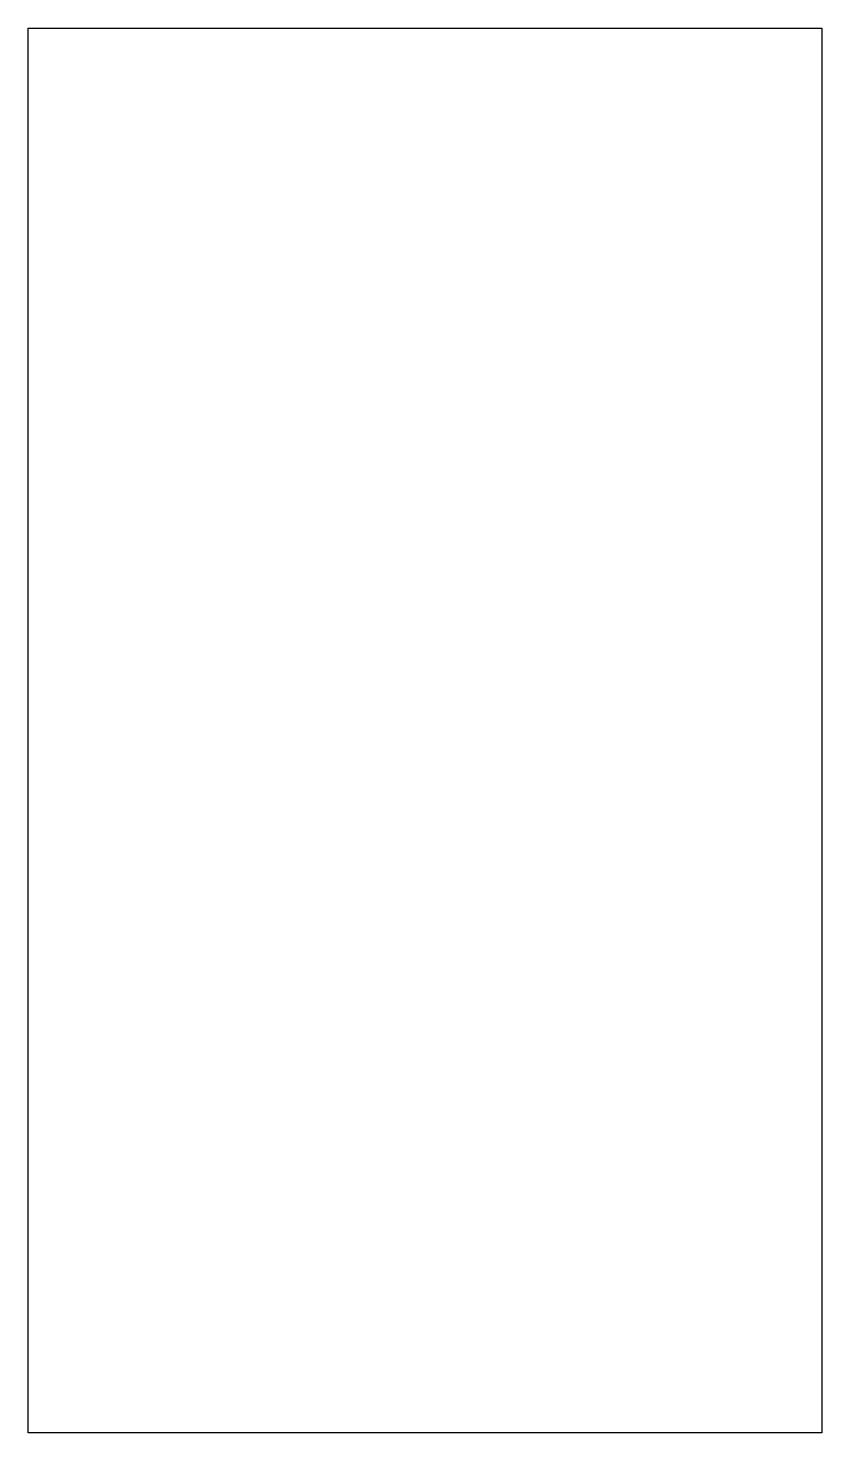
# Model space of a CAD drawing. Header units: millimetres. Extents: x 0 to 26, y 0 to 46.
import ezdxf

# ---------------------------------------------------------------- set-up
doc = ezdxf.new("R2010")
doc.units = ezdxf.units.MM
doc.header["$MEASUREMENT"] = 0
doc.layers.add('DIMENSION', color=7, linetype='Continuous', true_color=0xffffff)

msp = doc.modelspace()

# ---------------------------------------------------------------- linework, layer by layer
at = {"layer": 'DIMENSION'}
msp.add_lwpolyline([(26, 0), (0, 0), (0, 46), (26, 46)], close=True, dxfattribs=at)

doc.saveas('drawing.dxf')
